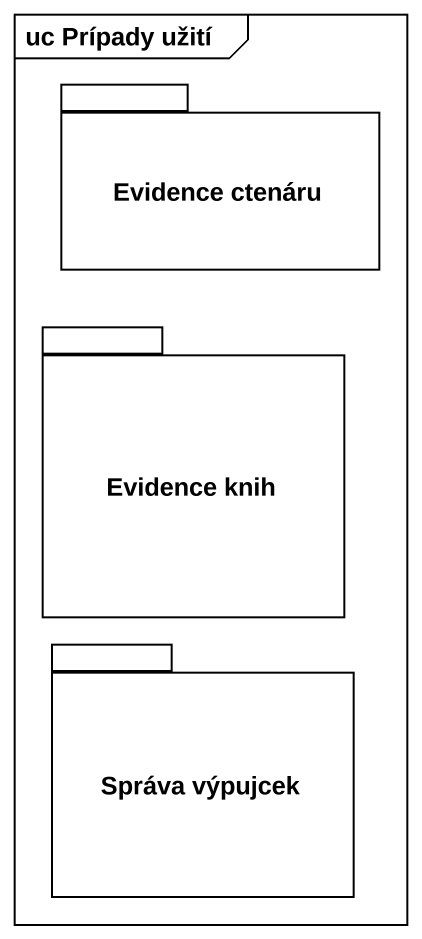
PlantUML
@startuml
mainframe uc Prípady užití
package "Evidence ctenáru" as Evidence_ctenáru {
}
package "Evidence knih" as Evidence_knih {
}
package "Správa výpujcek" as Správa_výpujcek {
}
@enduml
